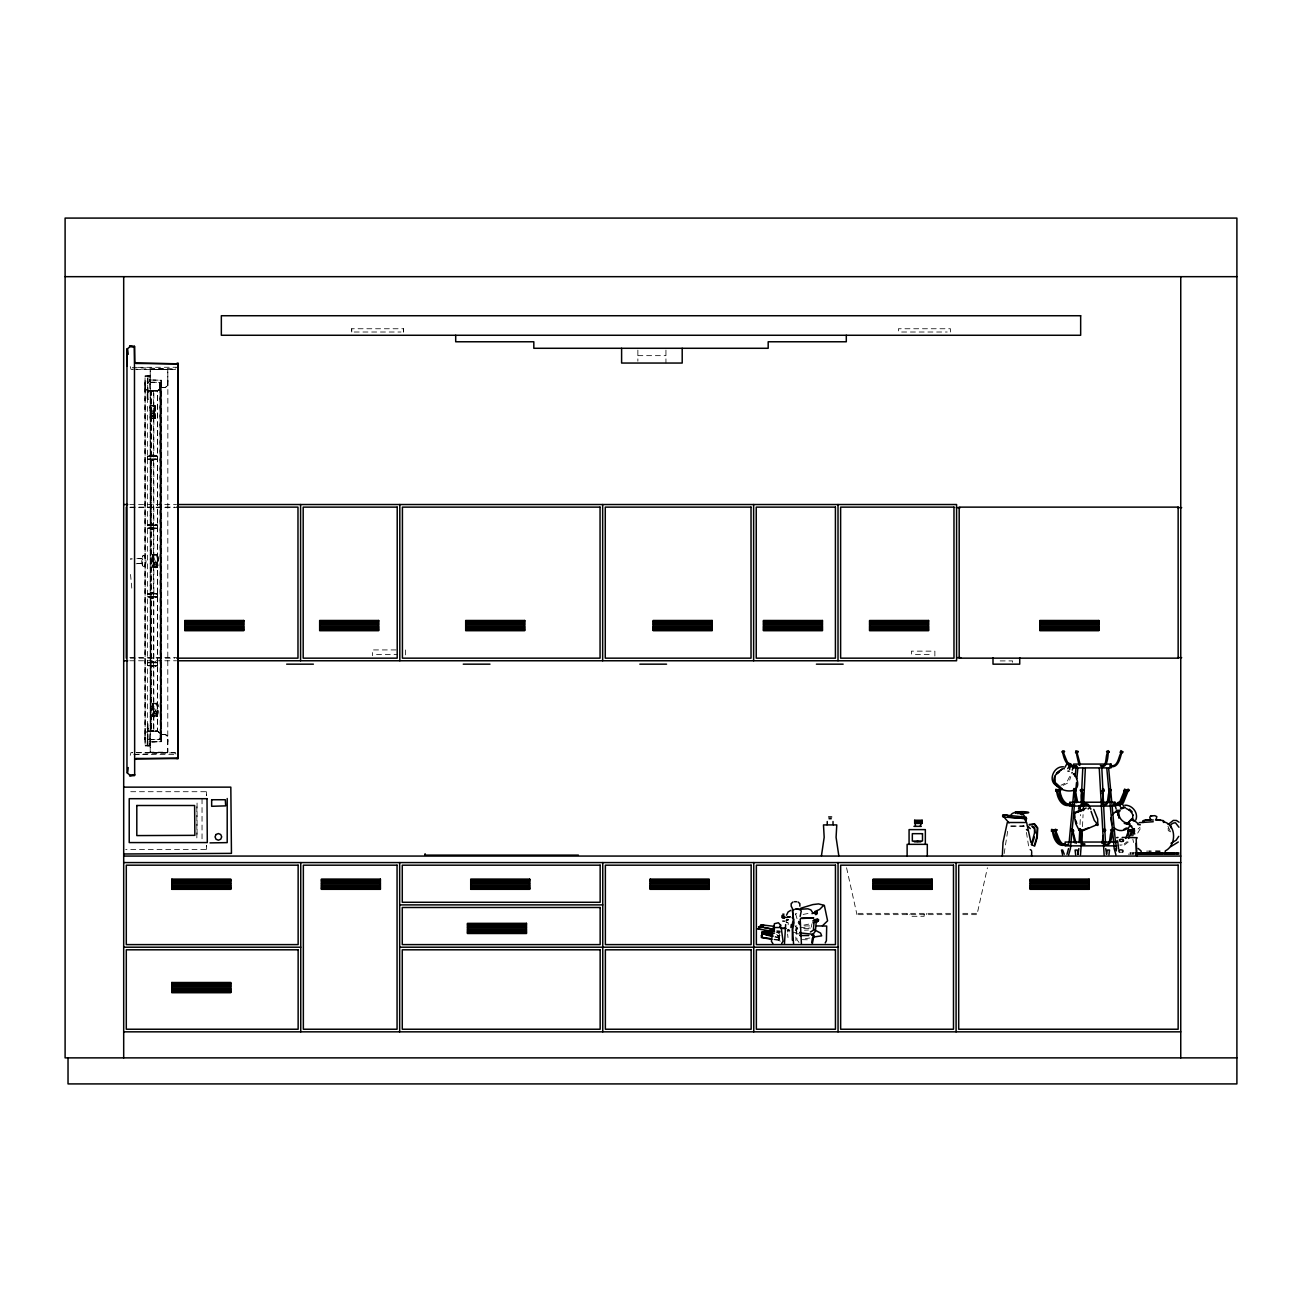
<?xml version="1.0" encoding="UTF-8"?>
<svg xmlns="http://www.w3.org/2000/svg" width="1302" height="1302" viewBox="0 0 1302 1302"><rect width="100%" height="100%" fill="white"/><g stroke="black" fill="none" stroke-linecap="round" stroke-linejoin="round"><path stroke-width="0.75" stroke-dasharray="5 3.75" d="M142.341 565.068L142.341 564.091M142.341 563.424L142.341 561.813M142.341 559.958L142.341 559.014M142.341 557.24L143.269 555.368C146.931 554.392 146.98 567.412 143.269 566.647C141.137 564.173 141.137 557.728 143.269 555.254L144.896 556.117M144.896 565.784L143.269 566.533L142.341 565.312M145.027 382.804L145.075 376.001L149.86 376.001L150.121 382.267L160.992 382.381L161.057 387.703L160.179 387.719L160.081 382.381L150.121 382.186M148.021 745.769L147.598 729.266M148.021 739.373L147.598 722.887M148.021 728.746L147.972 722.626L147.191 728.55L148.705 728.941M148.021 399.014L147.598 382.511M148.021 392.634L147.598 376.132M148.021 381.991L147.972 375.871L147.191 381.795L148.705 382.186M150.218 752.149L150.218 369.605L167.779 369.605L167.86 380.233L167.779 752.279L150.218 752.279L150.218 369.638L167.779 369.622L167.812 385.425L165.321 387.475L161.448 387.459L161.22 380.2L150.218 379.989L161.22 380.233L161.497 387.426L165.321 387.475L167.812 385.425M150.869 730.634L150.902 666.347L153.848 666.591L150.869 666.705L150.886 730.845L153.848 731.008L150.869 730.634L153.831 730.992L150.886 730.845L150.869 666.705L153.831 666.543L153.848 731.008L150.918 730.992M150.853 661.497L150.902 598.025L153.848 597.716L153.848 661.872L150.853 661.497L153.848 661.872L150.853 661.497L153.848 661.562L150.886 661.709L150.902 597.634L153.848 597.878L150.869 597.992L150.886 661.709L153.848 661.66L150.886 661.709M150.869 592.915L153.848 592.849L150.869 592.915L150.902 528.921L153.848 529.003L153.848 593.159L150.853 592.784L153.831 593.142L150.886 592.996L150.869 529.279L153.848 529.019L150.869 529.279L150.886 592.996L153.848 592.947L150.918 593.142M150.853 524.071L150.902 459.997L153.848 460.078L153.848 524.446L150.853 524.071L153.831 524.429L150.886 524.283L150.869 460.355L153.848 460.257L150.869 460.257L153.831 460.192L150.902 460.387L150.886 524.283L153.848 524.234L150.918 524.429M150.918 455.505L150.902 390.86L153.848 390.942L153.848 455.521L150.853 455.147L153.831 455.505L150.886 455.358L150.902 390.86L153.848 391.105L150.869 391.218L150.886 455.358L153.848 455.309L150.869 455.277L153.815 455.163M155.101 416.298L154.971 418.316L155.101 405.736L150.202 405.752L150.186 418.316L155.052 418.316L154.84 405.736M161.057 387.703L160.162 387.687L160.341 382.349L160.406 739.536L160.065 382.381L160.96 382.365L161.057 739.503L160.162 739.52L160.081 382.381L160.992 382.365L161.057 739.503L150.121 739.715L149.828 745.883L145.075 745.883L145.043 733.303L147.484 731.252L157.64 731.252L160.179 733.286L157.705 731.252L147.565 731.04L147.549 390.877L157.64 390.877L157.575 731.073L160.032 733.319L160.162 739.064L150.121 739.715L149.86 745.883L145.108 745.883L145.108 376.018L149.828 376.018L149.99 381.779L149.828 376.018L145.075 376.001M153.148 715.807L152.871 714.163C157.233 726.304 163.775 698.1 152.871 703.568L152.741 716.133L157.591 716.149L157.493 703.568L156.793 713.887M160.862 382.349L160.927 739.536L160.292 734.198L160.048 739.471L160.943 734.23L161.057 739.503L160.423 734.23M160.992 382.381L160.927 739.536L160.992 382.365L160.048 387.638M206.53 849.425L206.53 845.437L206.53 849.425L125.692 849.425M206.53 791.714L206.53 795.685L206.53 791.714L127.71 791.714M152.757 556.686L152.773 554.668L157.656 554.652C162.685 574.328 146.931 569.723 152.952 554.652M152.757 705.603L152.952 703.552M156.37 564.661L156.386 562.773L154.01 562.757C152.253 565.654 158.063 565.654 156.386 562.741L154.059 562.708L154.01 564.726L156.321 564.71M160.341 382.349L160.325 387.703C159.039 374.244 162.636 390.535 157.705 390.649L147.533 390.649L144.994 388.598L145.027 382.723L145.027 739.617M150.446 418.105L150.3 416.331L150.153 418.333L155.019 418.316L155.084 405.736L150.121 405.752L150.3 413.271L150.576 406.11L154.792 405.98L154.905 418.219L150.153 418.333L150.3 416.331L150.576 417.991L154.596 417.942L154.792 405.98L150.283 405.85L150.3 413.271L150.446 405.98L154.743 406.045L154.596 417.942M156.793 705.83L157.591 703.568L152.741 703.568L152.871 711.104L152.969 703.764L157.396 703.764L157.396 715.954L152.676 716.149L153.555 713.887L153.099 716.198L157.591 716.149L157.656 703.552L152.676 703.568L152.871 711.104L153.131 703.943L157.314 703.861L157.461 716.035L152.725 716.149L152.871 714.163L153.001 715.921L157.575 716.1L157.656 714.114M147.549 459.199L147.565 456.335L155.166 455.684L157.623 456.351L157.64 459.199L147.565 459.215L147.549 456.367L150.039 455.716L157.623 456.335L157.623 459.199L147.565 459.215L157.623 459.215L157.64 456.367L155.166 455.684L147.565 456.335L157.623 456.335L157.575 459.183L147.549 459.199L157.64 459.199M150.104 524.641L147.549 525.276L157.575 525.292L157.575 528.107L147.549 528.124L157.575 528.107L157.575 525.292L155.166 524.625L147.565 525.276L147.549 528.124L157.623 528.124L157.64 525.276L150.121 524.608L147.565 525.259L147.565 528.14L157.623 528.14L157.623 525.276L155.166 524.608L147.549 525.292L157.623 525.259L157.64 528.124L147.565 528.14L150.039 528.758M150.121 593.321L147.549 593.989L157.623 593.972L157.575 596.804L147.565 596.853L157.575 596.804L157.575 594.005L150.121 593.321L147.565 593.989L147.565 596.853L157.623 596.837L157.64 593.989L155.166 593.321L147.565 593.972L147.549 596.821L157.623 596.837L157.623 593.989L155.166 593.321M157.64 662.702L147.549 662.702L157.64 662.702L155.15 662.067L157.623 662.702L157.575 665.517L147.549 665.534L150.104 666.185L157.575 665.517L157.64 662.702L147.549 662.702L147.565 665.566L157.623 665.55L157.623 662.702L155.166 662.034L147.565 662.702L157.623 662.685L155.166 662.051L157.575 662.718L157.623 665.55L147.549 665.534L147.565 662.685L150.121 662.083M161.22 741.57L161.513 734.393L165.338 734.442L167.812 736.46L167.779 752.279L150.218 752.263M167.86 380.135L167.812 385.408L165.338 387.459L161.497 387.426L161.22 380.217L161.448 387.459M157.656 565.198L157.607 554.685L152.871 554.652L152.871 562.187L153.131 555.026C161.855 548.565 155.947 574.735 157.656 565.198L157.607 567.216L153.099 567.281L153.555 564.987L152.773 567.233L157.412 567.265L152.936 567.054L152.871 565.247L153.148 566.891M155.084 418.267L150.397 418.137L150.3 416.331L150.365 418.137L155.003 418.284L150.169 405.752L155.084 418.349L150.544 418.365L150.999 416.07L150.218 418.333L154.824 418.137L154.824 405.947L150.397 405.947L150.316 413.271L150.169 405.752L155.084 405.736L154.238 416.07M157.168 566.858L157.314 554.945L152.839 554.75L152.871 562.187L153.001 554.88L157.347 554.896L157.168 566.858L153.001 567.005L152.871 565.247L152.676 567.233L157.461 567.135M157.168 715.758L157.314 703.861L152.839 703.666L152.871 711.104L153.001 703.796L157.347 703.796L157.168 715.758L153.001 715.921L152.871 714.163L152.969 715.954L157.656 716.084L152.725 703.568L157.623 716.149M160.813 734.182L160.748 739.503L160.488 382.381M149.86 745.753L149.99 740.122M149.681 739.666L149.942 733.498M150.137 407.786L150.397 405.736M150.218 741.912L161.22 741.684L161.448 734.442L165.338 734.442L167.812 736.493L165.338 734.442L161.464 734.474L161.22 741.701L150.218 741.912L161.22 741.668L161.399 734.556L165.338 734.442L167.812 736.46L167.86 741.766M145.027 739.162L144.994 733.075L147.533 731.252L155.166 730.992M161.22 741.684L161.464 734.474L161.22 741.668M1080.025 824.54L1080.514 814.515M1082.483 826.64L1083.069 814.613M788.166 924.762L788.263 922.809L786.05 922.548M147.598 393.155L147.224 399.014L148.705 399.209L147.191 398.819L147.224 393.155L148.705 392.83L147.191 392.439L147.972 382.251M147.598 739.91L147.224 745.753L148.705 745.948L147.191 745.574L147.224 739.91L148.705 739.569L147.191 739.178L147.972 729.087M778.856 938.075L778.661 940.467L780.386 941.167M150.902 597.634L153.848 597.732L150.902 598.025M153.848 524.136L150.869 524.201L153.848 524.234M150.902 391.251L153.848 390.942L150.967 390.877M150.902 528.921L153.848 529.019L150.886 529.263M150.902 666.722L153.848 666.429L150.902 666.347M1004.151 853.575L1006.56 838.179M1006.869 836.258L1007.764 830.481M147.972 392.976L148.705 392.83M147.972 739.715L148.705 739.569M811.374 927.138L811.927 923.785M779.572 934.039L779.198 937.57M149.958 745.297L145.108 745.802M150.886 460.338L153.831 460.192L150.967 460.013M136.092 563.766L142.341 563.099M962.764 914.655L977.005 914.655L987.421 867.783M150.023 390.698L157.64 390.649L160.146 388.598L157.64 390.649L150.023 390.698L147.484 390.649L145.043 388.598L145.157 733.417L147.533 731.252M786.961 920.612L786.652 919.814M145.173 388.208L145.027 382.723M156.793 556.914L157.591 554.668L156.793 564.987M1069.674 776.513L1066.729 782.421L1060.967 785.252M1070.765 776.562L1069.674 780.11M154.238 407.998L155.019 405.752M130.265 755.323L130.997 752.556L132.218 752.41M796.222 928.928L796.97 927.887L794.822 925.803M1128.248 842.052L1124.635 844.868L1119.655 845.031M1127.288 841.548L1124.358 843.81M144.994 388.598L147.533 390.649M1137.72 833.101L1141.854 826.07M1067.461 783.186L1061 786.392M787.482 932.053L788.003 929.644L789.5 932.558M196.846 837.902L196.846 803.188M150.121 390.812L147.565 390.877L157.623 390.877L157.623 731.04L150.023 731.203L157.705 731.252L160.032 733.319M1138.046 829.048L1140.08 827.193M795.864 930.051L797.752 928.391L795.847 927.122M132.251 369.166L174.452 369.133L176.649 367.245L136.303 367.343M157.64 390.649L160.032 388.582M795.587 928.993L797.394 927.968L796.206 928.538M795.262 914.118L796.759 913.613M803.839 925.12L811.537 923.541M155.215 597.455L157.623 596.837L147.549 596.821L157.64 596.821M147.565 665.566L157.623 665.55L155.15 666.136M155.166 666.201L157.64 665.534M809.893 937.993L805.238 938.758M147.565 525.276L157.64 525.276L155.15 524.641M147.549 456.367L157.64 456.367L150.121 455.749M776.285 932.606L779.752 931.744L775.813 931.353M788.768 919.684L786.424 920.14L787.271 920.368M786.099 920.4L788.507 919.928M785.985 920.188L788.41 919.717M1120.697 845.144L1122.096 844.868M803.09 914.411L808.867 913.353M795.62 926.048L796.873 925.934M131.29 558.932L130.346 559.03L132.348 558.883M175.607 369.377L136.222 369.491M780.142 935.536L777.766 935.601L778.938 941.265M153.815 592.801L150.886 592.996L153.848 592.947M138.565 558.542L142.341 558.9M136.84 558.639L142.227 558.395M1023.226 826.07L1024.137 826.103L1010.336 826.103L1008.448 822.262M157.396 567.037L152.969 567.037L157.656 567.167L152.725 554.652L152.871 562.187L152.969 554.864L157.396 554.864L157.396 567.037L152.676 567.233L152.871 565.247L152.969 567.037L157.575 567.184L152.725 554.652L157.656 554.652M174.452 752.768L132.267 754.542L176.649 754.655L174.452 752.768L132.251 752.735M808.64 928.668L802.829 928.277M804.473 930.198L808.461 930.019M1010.417 826.103L1024.137 826.103M155.133 731.122L157.623 731.04M153.848 455.212L150.853 455.147M150.869 730.764L153.848 730.699M793.26 932.411L796.824 932.346M1160.31 851.117L1146.02 851.117L1150.447 851.069M776.448 931.19L780.223 931.174M807.338 939.8L802.097 939.653M137.312 563.571L142.227 563.603M354.193 332.01L400.967 332.01M901.651 332.01L947.189 332.01M637.866 355.658L665.94 355.658M148.705 399.209L147.972 399.275M154.824 418.137L150.397 418.137L154.905 418.219M129.793 504.525L176.551 504.525M130.33 507.129L174.761 507.129M129.777 507.634L176.486 507.634M155.166 593.387L147.549 593.989L157.64 593.989M396.036 649.926L372.421 649.926L372.421 655.72M405.475 649.926L405.638 655.72M376.538 654.401L397.061 654.401M915.452 654.401L930.865 654.401M129.793 657.656L176.535 657.656M130.33 658.161L174.761 658.161M129.793 660.765L176.551 660.765M1000.164 660.911L1012.549 660.911L1012.549 664.166M157.396 715.954L152.969 715.954L157.461 716.035M136.222 752.41L175.607 752.507M1134.905 852.859L1127.858 852.859L1127.858 854.128L1134.921 854.079M950.558 913.353L856.976 913.353L856.976 914.655L950.558 914.655M962.764 913.353L977.005 913.353L977.005 914.655M804.603 925.934L811.634 925.934M779.459 939.865L773.974 939.116M787.759 929.449L789.305 929.595M787.043 930.116L789.419 930.718M1155.737 851.069L1159.936 851.117M795.782 929.286L797.231 929.319M155.166 390.828L157.623 390.877M165.338 387.459L161.399 387.345L161.22 380.233M800.063 927.415L810.43 928.098M132.267 367.359L174.452 369.133M150.283 405.85L154.743 406.045M152.839 554.75L157.314 554.945M152.839 703.666L157.314 703.861M795.571 933.632L799.135 933.892M132.218 369.491L130.997 369.345L130.265 366.578M780.24 932.297L777.392 931.89L779.882 935.65M773.827 939.637L779.784 940.565M775.195 936.561L779.035 937.473M774.885 937.049L779.703 938.237M155.166 455.749L157.64 456.367M785.806 921.1L787.238 922.597M788.556 930.36L789.94 930.93M1170.726 831.848L1168.285 830.66L1168.057 827.828M795.294 930.491L796.938 931.304M777.001 930.653L779.263 932.623L777.978 931.223M778.726 930.702L780.093 931.581M778.043 931.337L779.524 933.257M776.708 934.462L778.97 936.708M799.005 942.485L796.954 939.605L796.45 925.934M787.987 937.57L787.612 934.039M1167.959 826.249L1170.124 830.806M795.587 913.906L798.631 923.948M778.498 935.536L779.507 939.572M846.56 867.783L856.976 914.655M1132.838 839.172L1133.57 842.508M160.162 387.687L160.081 382.381L160.406 739.536M1026.448 832.401L1028.547 845.877M131.795 588.13L130.2 570.976M149.942 388.387L149.681 382.235M795.864 937.049L795.929 940.728M1133.424 852.859L1133.424 854.128M1132.821 852.859L1132.821 854.128M1130.543 852.859L1130.543 854.128M950.444 332.01L950.46 328.755L898.38 328.755L898.38 332.01M934.869 656.029L934.869 651.146L911.433 651.146L911.433 656.029M926.747 913.353L926.747 914.655M924.143 914.655L924.143 916.282L909.821 916.282L909.821 914.655M907.217 913.353L907.217 914.655M665.94 350.124L665.94 363.046M637.866 350.124L637.866 361.207M403.571 332.01L403.571 328.755L351.589 328.755L351.589 332.01M403.392 328.755L403.392 332.01M351.768 328.755L351.768 332.01M202.038 798.81L202.038 840.311M197.058 803.057L197.058 838M153.506 390.763L153.506 731.138M151.211 390.763L151.211 731.138M151.455 413.824C149.681 416.786 155.508 416.721 153.831 413.841C150.527 411.92 150.414 417.617 153.75 415.794L153.831 413.841L151.406 413.873L151.439 415.81L151.504 413.792L151.471 415.81L151.406 413.873L153.831 413.841L151.455 413.824M154.01 711.657L154.01 713.626C157.33 715.465 157.314 709.736 154.01 711.657C153.05 717.109 160.113 710.306 153.961 711.706C154.336 716.67 152.887 709.069 156.386 711.657L154.059 711.624L154.027 713.577L153.961 711.706L156.386 711.657L153.961 711.706M154.059 562.708L154.043 564.71L154.059 562.708L156.386 562.741L153.961 562.789L154.01 564.726L154.059 562.708L156.386 562.741L153.961 562.789M157.623 528.124L155.15 528.71L157.64 528.124M1023.567 826.103L1022.737 826.217L1023.551 826.103M154.027 416.022L151.244 416.022L154.027 416.022M156.582 564.938L153.799 564.938L156.582 564.938M156.582 713.838L153.799 713.838L156.582 713.838"/><path stroke-width="1.5" d="M126.961 366.057L126.961 349.001L126.961 772.9M136.043 363.453L178.032 363.811L134.741 362.998L134.464 346.251L129.582 346.202M178.032 367.75L178.032 758.09L134.659 759.001M136.043 758.431L177.967 758.594L178.032 754.135M800.225 935.568L800.225 934.576M1136.19 855.121L1136.19 843.191M1136.988 855.984L1136.19 839.334L1137.151 837.674L1122.178 837.446M799.851 906.159L799.851 903.653L798.077 902.009M129.614 346.397L134.464 346.82L129.728 346.348M793.569 943.624L792.902 935.633C793.276 930.035 790.998 924.648 793.634 919.456L792.186 917.487M801.397 943.624L800.209 919.114M177.983 367.49L178.032 363.258L176.828 363.339M780.484 927.74L780.533 925.169L778.433 922.76L774.413 923.688L773.811 927.74M129.582 775.699L134.464 775.65L134.659 774.478M1031.591 856.114L1031.705 851.638M1110.769 817.786L1111.794 824.622M1117.848 811.211L1118.89 818.161M1117.962 815.28L1118.076 812.139M1118.939 811.537C1117.913 817.038 1122.243 822.506 1127.695 823.255L1127.011 823.206M1035.009 833.117L1034.52 827.307L1032.112 826.249M1079.146 842.589L1079.83 828.56M1081.099 802.488L1081.49 794.48M1081.702 790.46L1082.776 768.424M1082.287 830.66L1080.497 854.796M1083.264 810.609L1085.331 768.505M1058.949 790.46C1060.333 796.873 1063.441 808.591 1072.783 804.62C1064.987 806.036 1060.707 797.817 1059.877 790.102M761.93 926.438L761.263 924.973L763.688 925.055L762.842 926.454M1117.946 843.419L1118.613 848.937M1078.837 848.595L1077.991 854.34M1072.295 770.1C1074.492 766.26 1069.723 760.71 1066.354 764.762L1064.906 767.383M1069.105 842.589L1074.101 788.459M1075.208 776.431L1075.94 768.424M1076.51 782.535L1070.407 848.692L1068.682 854.796M1076.868 778.531L1077.796 768.505M914.671 823.352L914.85 821.513L921.751 821.513L922.158 823.352L914.671 823.352L914.671 820.26L922.158 820.26L922.158 823.352L915.111 823.352M1102.192 793.65L1102.534 790.184M1163.5 822.441L1163.272 821.204M1165.095 852.94L1165.306 850.89C1176.682 845.34 1176.52 824.459 1163.532 821.741M1074.638 813.311L1074.834 817.233M783.023 918.105L782.974 916.217M1080.123 809.844L1080.432 806.849L1082.239 804.88L1085.217 804.018L1087.251 805.059M1025.911 822.18L1026.188 817.2L1025.227 820.293M128.231 767.562L127.58 773.176L129.809 775.048M790.916 927.512L791.29 924.55M1054.946 776.301L1055.238 782.6M1102.273 801.869L1103.461 790.184M1103.315 835.445L1101.997 843.419M1132.789 835.705L1134.416 828.674M1068.551 848.595L1066.956 854.34M176.828 758.561L178.032 758.09L178.032 363.258M811.699 942.648L812.432 938.042M821.464 855.642L824.182 837.3L823.482 824.915L826.819 824.915M812.383 943.559L813.945 935.601L813.034 936.268M792.348 940.239L792.348 929.709L794.025 922.874L792.495 910.977L794.318 909.333M782.616 916.673L782.258 917.796M1164.021 822.457L1163.565 820.683L1156.046 819.446L1156.843 816.647L1154.858 815.67L1150.642 815.98L1149.731 817.347L1150.724 819.446L1143.254 820.683L1142.798 822.457M1118.092 805.612L1118.451 803.643M1078.544 809.112L1079.228 805.922L1084.859 802.748L1088.407 804.49L1089.693 807.175M1132.626 820.537L1132.805 814.922M1135.832 819.951C1138.68 812.92 1132.203 804.766 1124.798 805.206M1034.455 837.04L1031.868 844.77M1106.472 854.242L1107.318 850.06L1109.516 850.06L1108.962 854.714M1069.593 769.482L1070.293 765.055L1068.942 764.274L1070.39 764.551L1067.754 768.587M134.464 346.365L134.659 775.048L129.728 775.553M1124.716 790.102L1119.232 803.122M1125.66 790.46L1120.924 802.895M1127.939 835.77C1131.129 823.01 1127.076 834.745 1125.774 838.455M134.659 759.538L136.043 758.74M920.188 826.363L922.158 820.26M1130.999 835.77C1134.774 823.32 1129.859 834.501 1128.639 838.455M813.473 936.057L813.555 934.348L799.965 932.899M1034.683 844.51L1036.717 837.463L1037.271 828.105L1034.406 824.345L1029.475 824.915M779.898 927.105L780.728 925.006M784.325 916.217L784.26 918.105M1071.269 830.334L1071.855 829.276M823.499 905.525L819.593 909.463L814.694 911.595M786.522 915.208L788.068 912.002L790.705 910.375M1062.269 768.994C1032.714 787.873 1092.622 804.929 1074.085 773.583M1117.197 840.49L1115.814 843.11L1116.546 849.376M825.224 942.941L826.396 940.728L826.705 926.048L816.549 925.934M1024.723 817.038L1003.175 814.857L1002.556 815.963L1003.289 816.989L1026.741 818.714M812.594 934.836L815.052 931.646L815.085 929.189M781.607 943.543L783.072 941.281L781.167 927.512L773.307 927.512L771.402 941.281L772.867 943.543M1143.547 821.204L1143.319 822.441M1178.733 836.356L1176.162 840.181L1170.986 843.289M1168.171 824.443L1173.297 820.423L1176.422 820.472L1179.091 822.213M1103.738 829.162L1103.119 831.099M1056.475 773.242L1061.879 769.336M1059.486 771.272L1057.078 773.697L1059.356 771.516M792.951 902.009L791.177 903.653L791.193 906.159L792.43 908.552L792.983 916.966M1112.103 814.84L1117.262 810.218M1130.429 825.452C1126.669 830.806 1118.841 832.678 1114.024 827.6M773.779 929.156L773.795 931.06L770.719 930.979M129.809 346.853L127.58 348.708L128.231 354.339M1003.289 816.989L1004.526 816.761M822.425 925.82L827.6 920.839L824.345 905.362L818.519 903.897L812.855 904.581L800.763 908.226M1011.052 814.906C1013.9 808.819 1042.707 813.132 1020.133 813.359M1170.758 846.658L1178.343 841.987M812.936 922.76L818.209 921.132L818.681 919.782L814.726 920.188M813.197 937.082L821.676 935.845L820.585 933.078L815.508 930.393L816.094 923.134L817.591 920.986L816.175 921.735L814.531 920.449L816.175 921.735L818.161 920.66L817.851 919.293L813.717 920.058M811.699 935.324L813.115 934.478M810.43 931.972L813.343 930.295L814.043 922.386L815.459 921.962M1123.805 829.407L1126.393 828.007M1119.769 804.05L1113.552 804.62L1120.127 803.741L1122.519 802.178L1127.467 790.102L1128.362 790.363L1123.333 802.895L1120.404 804.815L1113.682 804.913M1116.644 837.674L1118.011 837.446M1029.231 824.459L1034.602 823.873L1037.759 827.991L1037.222 837.56L1034.651 846.137L1031.396 844.559L1034.504 833.085L1034.504 828.625L1032.209 826.754M812.757 920.953L816.224 919.651M811.992 913.613L817.086 912.067L817.298 913.63C814.238 916.494 815.329 912.702 817.103 912.067L813.392 913.06M1086.177 808.086L1073.548 812.887L1075.891 823.922L1078.837 829.716L1081.051 831.473L1096.024 825.077L1097.895 825.435L1097.619 818.893L1093.778 809.405M1075.273 812.953L1084.387 809.584M1081.555 830.432L1088.846 827.746M1143.27 820.683L1150.724 819.446M1139.201 822.652L1153.246 821.741M813.359 917.731L800.893 918.252M813.717 917.91L800.958 918.512M1119.427 802.96L1117.962 803.22L1120.648 807.045M1150.659 815.98L1151.896 815.67M774.544 933.029C772.656 934.169 765.137 935.292 766.715 930.995L773.404 929.514M1104.242 831.587L1105.756 830.204L1104.845 829.211M1117.962 803.741L1113.666 803.855M762.565 934.234L761.198 935.65L762.109 937.391L770.638 938.612M771.907 932.802L763.688 933.843L761.751 933.29L761.703 931.955L773.225 929.823M1063.571 766.862C1053.367 765.641 1047.052 782.177 1057.615 786.082M798.224 909.398L807.907 908.796L810.886 909.886L813.083 913.239M1146.02 820.374L1151.196 820M1126.979 824.052L1130.038 823.792M1102.436 789.11L1103.95 789.272L1104.161 791.128L1101.817 791.046M1072.343 829.162L1073.873 830.985L1071.546 831.294M1017.611 813.424L1019.84 813.359M1070.928 804.913C1061.569 808.526 1056.443 796.498 1056.752 790.184C1059.193 795.815 1061.26 807.403 1070.879 803.79M1064.955 845.031C1056.345 847.618 1052.423 835.624 1052.521 830.253C1055.157 834.94 1056.182 846.495 1064.938 843.908M762.451 933.843L761.345 937.538L771.826 939.328M129.614 775.504L134.464 775.081M1016.943 813.424L1018.408 813.424M1002.312 856.114L1003.012 842.475L1007.292 822.506L1026.627 822.506L1030.907 842.475M774.56 931.19L771.614 931.06L772.232 929.693L770.996 929.026L770.686 930.979M65.1 276.675L1236.9 276.675M123.69 504.525L127.759 504.525M178.586 504.525L956.579 504.525L956.579 660.765L178.586 660.765M176.795 507.129L297.979 507.129L297.979 658.161L176.795 658.161M956.27 507.634L960.339 507.634M1177.626 507.634L1181.679 507.634M184.754 621.021L243.751 621.021M319.657 621.021L378.654 621.021M465.693 621.021L524.69 621.021M653.181 621.021L712.178 621.021M763.444 621.021L822.441 621.021M869.573 621.021L928.57 621.021M1039.875 621.021L1098.872 621.021M184.754 621.949L243.751 621.949M319.657 621.949L378.654 621.949M465.693 621.949L524.69 621.949M653.181 621.949L712.178 621.949M763.444 621.949L822.441 621.949M869.573 621.949L928.57 621.949M1039.875 621.949L1098.872 621.949M184.754 623.235L243.751 623.235M319.657 623.235L378.654 623.235M465.693 623.235L524.69 623.235M653.181 623.235L712.178 623.235M763.444 623.235L822.441 623.235M869.573 623.235L928.57 623.235M1039.875 623.235L1098.872 623.235M184.754 624.732L243.751 624.732M319.657 624.732L378.654 624.732M465.693 624.732L524.69 624.732M653.181 624.732L712.178 624.732M763.444 624.732L822.441 624.732M869.573 624.732L928.57 624.732M1039.875 624.732L1098.872 624.732M184.754 626.278L243.751 626.278M319.657 626.278L378.654 626.278M465.693 626.278L524.69 626.278M653.181 626.278L712.178 626.278M763.444 626.278L822.441 626.278M869.573 626.278L928.57 626.278M1039.875 626.278L1098.872 626.278M184.754 627.434L243.751 627.434M319.657 627.434L378.654 627.434M465.693 627.434L524.69 627.434M653.181 627.434L712.178 627.434M763.444 627.434L822.441 627.434M869.573 627.434L928.57 627.434M1039.875 627.434L1098.872 627.434M184.754 628.622L243.751 628.622M319.657 628.622L378.654 628.622M465.693 628.622L524.69 628.622M653.181 628.622L712.178 628.622M763.444 628.622L822.441 628.622M869.573 628.622L928.57 628.622M1039.875 628.622L1098.872 628.622M184.754 629.615L243.751 629.615M319.657 629.615L378.654 629.615M465.693 629.615L524.69 629.615M653.181 629.615L712.178 629.615M763.444 629.615L822.441 629.615M869.573 629.615L928.57 629.615M1039.875 629.615L1098.872 629.615M184.754 630.298L243.751 630.298M319.657 630.298L378.654 630.298M465.693 630.298L524.69 630.298M653.181 630.298L712.178 630.298M763.444 630.298L822.441 630.298M869.573 630.298L928.57 630.298M1039.875 630.298L1098.872 630.298M956.71 657.656L960.762 657.656M1177.626 657.656L1181.679 657.656M123.69 660.765L127.759 660.765M286.668 664.166L313.391 664.166M463.252 664.166L489.975 664.166M639.835 664.166L666.559 664.166M816.419 664.166L843.143 664.166M1076.136 766.406L1077.291 766.406M123.69 787.14L230.828 787.14L231.447 853.38L123.69 853.982M828.642 816.956L831.62 816.956M829.032 818.714L831.229 818.714M1152.237 820L1153.279 820M1155.411 820L1160.798 820.374M1143.921 821.741L1142.798 821.741M833.443 824.915L836.779 824.915L836.079 837.3L838.797 855.642M913.939 826.363L921.263 826.363M916.95 841.401L918.187 841.401M914.313 841.808L920.823 841.808M1118.206 842.036L1065.15 842.036L1065.15 845.861L1116.742 845.861M210.013 842.882L227.199 842.622L227.199 798.5M1135.344 852.859L1178.88 852.859M1135.344 854.128L1178.88 854.128M424.664 855.121L578.381 855.121M123.69 856.065L1180.751 856.065M123.69 862.575L1180.751 862.575M171.799 879.176L230.796 879.143L230.796 889.315L171.799 889.315L171.799 879.143M380.396 879.176L321.399 879.143L321.399 889.315L380.396 889.315L380.396 879.143M529.719 879.176L470.722 879.143L470.722 889.315L529.719 889.315L529.719 879.143M650.154 879.176L709.151 879.143L709.151 889.315L650.154 889.315L650.154 879.143M171.799 879.68L230.796 879.68M321.399 879.68L380.396 879.68M470.722 879.68L529.719 879.68M650.154 879.68L709.151 879.68M873.121 879.68L932.118 879.68M1030.175 879.68L1089.172 879.68M171.799 880.608L230.796 880.608M321.399 880.608L380.396 880.608M470.722 880.608L529.719 880.608M650.154 880.608L709.151 880.608M873.121 880.608L932.118 880.608M1030.175 880.608L1089.172 880.608M171.799 881.893L230.796 881.893M321.399 881.893L380.396 881.893M470.722 881.893L529.719 881.893M650.154 881.893L709.151 881.893M873.121 881.893L932.118 881.893M1030.175 881.893L1089.172 881.893M171.799 883.391L230.796 883.391M321.399 883.391L380.396 883.391M470.722 883.391L529.719 883.391M650.154 883.391L709.151 883.391M873.121 883.391L932.118 883.391M1030.175 883.391L1089.172 883.391M171.799 884.937L230.796 884.937M321.399 884.937L380.396 884.937M470.722 884.937L529.719 884.937M650.154 884.937L709.151 884.937M873.121 884.937L932.118 884.937M1030.175 884.937L1089.172 884.937M171.799 886.092L230.796 886.092M321.399 886.092L380.396 886.092M470.722 886.092L529.719 886.092M650.154 886.092L709.151 886.092M873.121 886.092L932.118 886.092M1030.175 886.092L1089.172 886.092M171.799 887.28L230.796 887.28M321.399 887.28L380.396 887.28M470.722 887.28L529.719 887.28M650.154 887.28L709.151 887.28M873.121 887.28L932.118 887.28M1030.175 887.28L1089.172 887.28M171.799 888.273L230.796 888.273M321.399 888.273L380.396 888.273M470.722 888.273L529.719 888.273M650.154 888.273L709.151 888.273M873.121 888.273L932.118 888.273M1030.175 888.273L1089.172 888.273M171.799 888.957L230.796 888.957M321.399 888.957L380.396 888.957M470.722 888.957L529.719 888.957M650.154 888.957L709.151 888.957M873.121 888.957L932.118 888.957M1030.175 888.957L1089.172 888.957M794.464 901.716L796.564 901.716M399.665 904.89L602.761 904.89M795.961 908.942L797.817 908.942M795.831 909.089L797.931 909.089M782.762 914.167L784.032 914.167M788.068 916.82L789.956 916.82M787.954 916.966L790.07 916.966M782.779 921.1L784.488 921.214M467.467 923.867L526.464 923.867M467.467 924.794L526.464 924.794M467.467 926.08L526.464 926.08M467.467 927.577L526.464 927.577M781.298 928.245L785.692 928.245M781.184 928.472L785.79 928.472M467.467 929.123L526.464 929.123M772.932 929.042L774.56 929.042M467.467 930.279L526.464 930.279M467.467 931.483L526.464 931.483M467.467 932.46L526.464 932.46M467.467 933.143L526.464 933.143M799.998 935.536L808.737 935.536M123.69 947.205L300.746 947.205M399.665 947.205L838.049 947.205M171.799 982.522L230.796 982.489L230.796 992.661L171.799 992.661L171.799 982.489M171.799 983.026L230.796 983.026M171.799 983.954L230.796 983.954M171.799 985.24L230.796 985.24M171.799 986.737L230.796 986.737M171.799 988.283L230.796 988.283M171.799 989.439L230.796 989.439M171.799 990.627L230.796 990.627M171.799 991.619L230.796 991.619M171.799 992.303L230.796 992.303M123.69 1031.835L1180.751 1031.835M1236.9 1057.875L65.1 1057.875L65.1 218.085L1236.9 218.085L1236.9 1083.915L68.029 1083.915L68.029 1057.875M1141.398 852.94L1141.024 850.89L1138.143 848.432M773.762 929.042L771.663 929.156M1109.939 765.397C1118.955 768.261 1118.19 754.476 1121.917 751.905C1120.143 757.797 1118.597 768.652 1109.906 766.504M1095.91 824.247L1097.667 824.312L1094.315 820.423L1091.06 811.341M816.761 921.084L817.981 919.375L816.777 919.163M1026.302 818.665L1007.585 817.038M1003.175 814.857L1007.374 815.264M1137.899 824.524L1140.34 824.801M764.046 927.675L767.773 928.147M787.45 917.503L783.739 917.21L783.413 915.485M772.46 928.733L773.86 928.928M773.909 926.324L761.052 924.794L759.815 926.373L761.231 927.284M1071.806 772.965L1072.23 772.477M768.18 930.588L757.943 928.944M782.665 917.292L784.374 917.568L782.095 917.096L781.981 915.485M136.043 363.16L134.659 362.347M757.878 928.847C759.798 926.145 768.717 927.512 773.648 929.888M1019.352 813.278L1022.135 815.019M763.623 933.843L773.258 936.105M765.153 934.641L771.679 936.268M1127.678 824.361L1124.228 823.352M1125.986 808.396L1129.143 810.023M815.166 919.375L816.012 919.896M1030.24 849.604L1031.558 850.499M1062.465 789.093L1055.841 783.039M1056.052 784.26L1057.029 784.992M1134.026 821.302C1131.584 816.387 1125.058 825.159 1131.845 826.298M1137.997 823.613L1131.975 818.535L1127.776 822.962L1133.391 829.114L1134.709 834.029M1026.448 829.504L1027.522 830.432M1073.32 774.006L1075.55 775.959M799.444 909.333L801.283 910.977L800.144 916.462M1129.452 809.177L1132.122 811.781M1128.997 809.86L1131.454 812.253M1027.441 825.777L1030.273 828.625M1003.679 816.679L1008.448 822.262M1123.48 805.824L1121.998 803.285C1118.337 799.412 1114.04 805.368 1116.188 809.079M1178.961 827.258L1175.511 822.815C1172.467 822.587 1169.554 824.833 1170.775 827.714M1131.373 812.204L1133.033 815.247M1080.204 764.909C1075.615 745.444 1074.931 749.252 1079.212 765.364M1076.168 843.419C1072.913 832.434 1070.293 817.51 1074.589 842.768M1062.546 854.714L1061.488 850.06L1062.66 850.06L1064.255 854.242M785.659 924.566L784.471 943.624M784.634 917.796L784.211 916.673M1115.928 854.796L1114.203 848.692L1106.814 768.505M1077.698 802.357C1074.459 785.611 1072.913 786.88 1076.64 802.716M1075.647 820.26L1076.803 823.482M798.712 921.458L799.737 924.55M1075.647 854.714L1075.094 850.06L1077.291 850.06L1078.137 854.242M1104.112 854.796L1099.279 768.505M1106.619 854.34L1105.756 848.595M1134.188 828.886L1134.579 831.294M1116.058 848.595L1116.384 850.873M914.671 820.26L915.534 826.363M1108.669 768.424L1115.505 842.589M424.891 854.096L424.957 855.088M1101.736 766.406L1105.463 842.589M1025.553 820.651C1025.976 815.312 1020.703 810.82 1015.479 811.895L1015.527 813.311M800.144 932.02L800.177 933.029M425.266 854.096L425.282 855.088M177.983 754.411L178.032 758.627M1180.751 276.675L1180.751 1057.875M1177.089 852.859L1177.089 854.128M1174.225 852.859L1174.225 854.128M1171.898 852.859L1171.898 854.128M1171.54 852.859L1171.54 854.128M1171.019 852.859L1171.019 854.128M1169.977 852.859L1169.977 854.128M1168.675 852.859L1168.675 854.128M1168.138 852.859L1168.138 854.128M1167.097 852.859L1167.097 854.128M1166.869 852.859L1166.869 854.128M1165.811 852.859L1165.811 854.128M1165.062 852.859L1165.062 854.128M1164.785 852.859L1164.785 854.128M1161.921 852.859L1161.921 854.128M1160.245 854.128L1160.049 852.859L1159.952 854.128M1158.926 852.859L1158.926 854.128M1157.738 852.859L1157.738 854.128M1157.38 852.859L1157.38 854.128M1156.925 852.859L1156.925 854.128M1156.062 852.859L1156.062 854.128M1154.858 852.859L1154.858 854.128M1154.044 852.859L1154.044 854.128M1153.621 852.859L1153.621 854.128M1152.742 852.859L1152.742 854.128M1151.57 852.859L1151.57 854.128M1150.74 852.859L1150.74 854.128M1150.317 852.859L1150.317 854.128M1149.878 852.859L1149.878 854.128M1148.706 852.859L1148.706 854.128M1147.68 852.859L1147.746 854.128M1147.436 852.859L1147.436 854.128M1145.695 852.859L1145.695 854.128M1145.451 852.859L1145.451 854.128M1144.865 852.859L1144.865 854.128M1144.653 852.859L1144.8 854.128M1143.661 852.859L1143.661 854.128M1142.831 852.859L1142.831 854.128M1142.586 852.859L1142.586 854.128M1141.789 852.859L1141.789 854.128M1140.78 852.859L1140.78 854.128M1140.471 852.859L1140.471 854.128M1139.51 852.859L1139.51 854.128M1138.957 852.859L1138.957 854.128M1019.726 657.656L1019.726 664.166L993.003 664.166L993.003 657.656M956.091 862.575L956.091 1031.835M927.301 856.065L927.301 844.347L907.12 844.347L907.12 856.065M925.348 844.347L925.348 829.618L909.073 829.618L909.073 844.347M846.3 335.265L846.3 341.775L768.18 341.775L768.18 348.285L533.82 348.285L533.82 341.775L455.7 341.775L455.7 335.265M838.016 504.525L838.016 660.765M838.049 862.575L838.049 1031.835M833.02 821.529L833.02 824.915L827.242 824.915L827.242 821.529M753.76 862.575L753.76 1031.835M753.63 504.525L753.63 660.765M682.199 348.285L682.199 363.046L621.607 363.046L621.607 348.285M602.663 504.525L602.663 660.765M602.761 862.575L602.761 1031.835M399.812 504.525L399.812 660.765M399.665 862.575L399.665 1031.835M300.746 862.575L300.746 1031.835M300.583 504.525L300.583 660.765M126.294 507.129L126.294 658.161M123.69 276.675L123.69 1057.875M1120.078 852.371A4.264 3.271 89.9 0 1 1118.988 851.638L1118.874 850.352A6.087 4.183 52.1 0 1 1122.861 850.352L1123.024 851.622A4.264 3.271 89.9 0 1 1121.95 852.354M1090.783 809.274A5.713 2.181 -44.6 0 0 1089.269 808.07L1088.26 808.558A5.241 1.693 -16.2 0 0 1088.195 809.047M1080.725 811.358A6.087 2.327 -44.3 0 0 1079.309 810.853L1078.186 811.488A4.264 1.383 -16.3 0 0 1077.942 812.074M1063.343 768.717A5.713 3.011 37 0 1 1064.336 768.75M1067.884 771.158A6.087 3.19 36.8 0 1 1069.154 771.24M1125.074 807.142A5.713 3.206 -39 0 0 1120.876 808.379L1120.469 808.9A5.241 1.058 -23.1 0 0 1124.7 807.663M1119.362 810.153A6.087 3.401 -38.8 0 0 1116.286 811.39L1115.847 812.057A4.264 0.863 -23.1 0 0 1116.742 811.976M1120.241 810.772A4.264 0.863 -23.1 0 1 1118.776 811.374M1056.931 829.911L1055.857 831.587L1054.213 830.399L1055.385 829.244L1056.931 829.911M1060.772 789.858L1059.714 791.518L1058.07 790.347L1059.242 789.175L1060.772 789.858M1064.499 751.4L1063.441 753.077L1061.797 751.889L1062.969 750.717L1064.499 751.4M1100.483 765.609C1107.367 770.117 1108.132 755.73 1108.246 751.742C1104.568 754.688 1108.051 767.968 1100.483 765.609M1102.468 804.066C1109.353 808.575 1110.118 794.187 1110.232 790.184C1106.537 793.13 1110.036 806.426 1102.468 804.066M1104.519 844.135C1111.403 848.627 1112.168 834.24 1112.282 830.253C1108.588 833.199 1112.087 846.495 1104.519 844.135M1053.774 829.862L1053.676 830.985L1051.463 831.392L1051.544 829.407L1053.774 829.862M1058.005 789.793L1057.908 790.932L1055.694 791.339L1055.776 789.354L1058.005 789.793M1055.092 830.432C1055.792 837.137 1060.821 849.457 1068.909 844.135C1059.031 847.765 1058.526 834.159 1055.092 830.432M1062.676 751.905C1063.376 758.61 1068.405 770.947 1076.494 765.609C1066.615 769.254 1066.11 755.648 1062.676 751.905M763.428 931.988L762.484 933.355L765.071 933.713L765.039 931.711L763.411 932.053M1082.906 790.054L1081.669 791.518L1080.155 790.151L1081.685 789.077L1082.906 790.054M1081.604 830.106L1080.367 831.587L1078.853 830.204L1080.383 829.146L1081.604 830.106M1078.04 751.466L1077.812 752.67L1075.566 752.768L1075.891 750.766L1078.04 751.466M1076.07 789.923L1075.843 791.128L1073.597 791.225L1073.906 789.224L1076.07 789.923M1109.304 751.824L1107.839 753.077L1106.554 751.466L1108.246 750.652L1109.304 751.824M1111.29 790.265L1109.825 791.518L1108.539 789.923L1110.215 789.11L1111.29 790.265M1113.34 830.334L1111.875 831.587L1110.59 829.976L1112.266 829.162L1113.34 830.334M768.278 931.76L767.317 932.834L769.352 933.55L769.694 932.02L768.278 931.76M216.018 834.517L215.042 836.861L216.018 839.22L218.362 840.197L220.722 839.22L221.698 836.861L220.722 834.517L218.362 833.54L216.018 834.517M1129.306 790.395L1127.678 791.518L1126.604 789.793L1128.362 789.224L1129.306 790.395M1133.537 830.448L1131.91 831.587L1130.836 829.862L1132.594 829.276L1133.537 830.448M1122.812 751.889L1122.405 752.833L1120.111 752.426L1120.924 750.619L1122.812 751.889M1126.539 790.347L1126.035 791.339L1123.838 790.867L1124.651 789.077L1126.539 790.347M1130.396 830.399L1129.892 831.392L1127.695 830.936L1128.508 829.146L1130.396 830.399M1081.148 790.184C1081.734 793.374 1080.448 807.745 1086.307 804.066C1080.383 805.385 1084.973 792.267 1081.148 790.184M1079.846 830.253C1080.432 833.426 1079.163 847.814 1085.005 844.135C1079.081 845.437 1083.671 832.32 1079.846 830.253M136.808 805.499L136.808 835.591L194.861 835.347L194.616 805.499L136.808 805.499M211.656 799.737L211.656 806.296L225.702 805.873L225.295 799.737L211.656 799.737M1084.664 802.813L1081.36 803.806L1084.664 802.813M1080.66 315.735L221.34 315.735L221.34 335.265L1080.66 335.265L1080.66 315.735M397.208 507.129L303.187 507.129L303.187 658.161L397.208 658.161L397.208 507.129M600.059 507.129L402.416 507.129L402.416 658.161L600.059 658.161L600.059 507.129M751.026 507.129L605.267 507.129L605.267 658.161L751.026 658.161L751.026 507.129M835.412 507.129L756.234 507.129L756.234 658.161L835.412 658.161L835.412 507.129M953.975 507.129L840.62 507.129L840.62 658.161L953.975 658.161L953.975 507.129M1178.147 507.129L959.183 507.129L959.183 658.161L1178.147 658.161L1178.147 507.129M243.751 620.484L184.754 620.517L184.754 630.656L243.751 630.656L243.751 620.484M378.654 620.484L319.657 620.484L319.657 630.656L378.654 630.656L378.654 620.484M524.69 620.484L465.693 620.484L465.693 630.656L524.69 630.656L524.69 620.484M712.178 620.484L653.181 620.484L653.181 630.656L712.178 630.656L712.178 620.484M822.441 620.517L763.444 620.484L763.444 630.656L822.441 630.656L822.441 620.484M928.57 620.484L869.573 620.517L869.573 630.656L928.57 630.656L928.57 620.484M1098.872 620.517L1039.875 620.484L1039.875 630.656L1098.872 630.656L1098.872 620.484M1111.029 764.079L1073.662 764.079L1073.662 767.903L1111.029 767.903L1111.029 764.079M207.002 798.696L129.224 798.696L129.224 842.573L207.295 842.573L207.002 798.696M1114.968 802.227L1069.723 802.227L1069.723 806.052L1114.968 806.052L1114.968 802.227M922.5 833.671L912.328 833.671L912.328 841.092L922.5 840.994L922.5 833.671M298.142 865.179L126.294 865.179L126.294 944.601L298.142 944.601L298.142 865.179M397.061 865.179L303.35 865.179L303.35 1029.231L397.061 1029.231L397.061 865.179M600.157 865.179L402.269 865.179L402.269 902.286L600.157 902.286L600.157 865.179M751.156 865.179L605.365 865.179L605.365 944.601L751.156 944.601L751.156 865.179M835.445 865.179L756.364 865.179L756.364 944.601L835.445 944.601L835.445 865.179M953.487 865.179L840.653 865.179L840.653 1029.231L953.487 1029.231L953.487 865.179M1178.147 865.179L958.695 865.179L958.695 1029.231L1178.147 1029.231L1178.147 865.179M932.118 879.143L873.121 879.143L873.121 889.315L932.118 889.315L932.118 879.143M1089.172 879.143L1030.175 879.143L1030.175 889.315L1089.172 889.315L1089.172 879.143M600.157 907.494L402.269 907.494L402.269 944.601L600.157 944.601L600.157 907.494M526.464 923.33L467.467 923.362L467.467 933.501L526.464 933.501L526.464 923.33M298.142 949.809L126.294 949.809L126.294 1029.231L298.142 1029.231L298.142 949.809M600.157 949.809L402.269 949.809L402.269 1029.231L600.157 1029.231L600.157 949.809M751.156 949.809L605.365 949.809L605.365 1029.231L751.156 1029.231L751.156 949.809M835.445 949.809L756.364 949.809L756.364 1029.231L835.445 1029.231L835.445 949.809M1018.408 811.813L1016.943 811.813L1019.84 811.878L1018.408 811.813M759.798 927.057L758.431 926.845L759.766 926.991M1018.31 811.943L1019.564 812.188L1018.31 811.943M1123.447 840.88L1123.349 839.757A5.713 3.922 51.8 0 0 1119.492 839.757L1119.557 840.897A5.241 4.02 -90 0 0 1123.447 840.88"/></g></svg>
